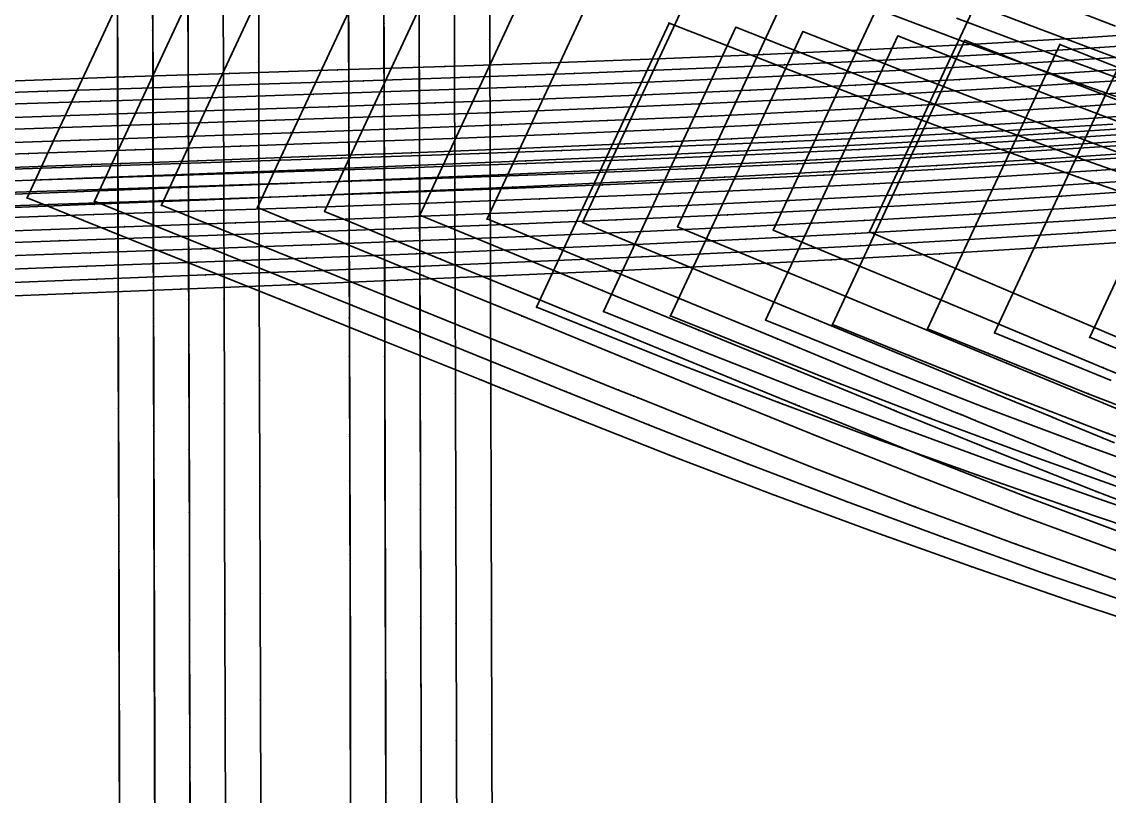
# Model space of a CAD drawing. Extents: x -2408 to 1029, y -526 to 2095.
# Drawn here: x -1418.7 to -1262.1, y 852.2 to 963.6 of the extents above; entities that cross this region are included whole.
import ezdxf

# ---------------------------------------------------------------- set-up
doc = ezdxf.new("R2010")
doc.units = 0

# ---------------------------------------------------------------- blocks, each defined once
blk = doc.blocks.new(' -30')
at = {"layer": '1'}
for points in [[(-668.314998, 1012.789888), (-682.332241, 1018.726726), (-696.206515, 1024.618779), (-709.062424, 1030.09346), (-705.398722, 1037.958529), (-699.037878, 1051.61368), (-692.560558, 1065.518865), (-686.094458, 1079.399986), (-679.579468, 1093.386078), (-667.869601, 1088.545558)], [(-983.259655, 504.088096), (-968.179128, 504.789655), (-952.689583, 505.491886), (-937.607433, 506.156086), (-922.111616, 506.815861), (-907.027667, 507.438159), (-891.957635, 508.04729), (-876.872936, 508.652548), (-861.83698, 509.261239), (-846.753174, 509.887156), (-831.752201, 510.534152), (-816.670932, 511.218628), (-801.184994, 511.966991), (-786.108457, 512.749706), (-770.65652, 513.617506), (-755.587754, 514.53757), (-740.004881, 515.575884)], [(-1200.206436, -150.139732), (-1200.249056, -135.00358), (-1200.292103, -119.713989), (-1200.335607, -104.263353), (-1200.378671, -88.973753), (-1200.421733, -73.688779), (-1200.464816, -58.399189), (-1200.507891, -43.109598), (-1200.550587, -27.947019), (-1200.593626, -12.65743), (-1200.627747, -0.536523), (-1194.125614, -0.08589), (-1179.060685, 0.957149), (-1163.826206, 2.009464), (-1148.500584, 3.061878), (-1133.339954, 4.092611), (-1118.012687, 5.120913), (-1102.898968, 6.119132), (-1087.569803, 7.117462), (-1072.409484, 8.093664)]]:
    blk.add_lwpolyline(points, dxfattribs=at)
at = {"layer": '14'}
for points in [[(-990.320556, 491.039364), (-975.156659, 491.753562), (-959.803647, 492.458703), (-944.31523, 493.150552), (-928.745346, 493.824862), (-910.67444, 494.579226), (-895.073839, 495.211724), (-879.472994, 495.837705), (-863.872377, 496.46764), (-848.27231, 497.112008), (-832.673265, 497.781282), (-817.075603, 498.485938), (-801.47968, 499.236455), (-785.885971, 500.043304), (-770.294797, 500.916965), (-754.70663, 501.86791), (-739.121791, 502.906618)], [(-1166.914701, -156.388963), (-1166.960843, -140.006391), (-1167.007532, -123.429358), (-1167.053947, -106.949569), (-1167.099267, -90.858665), (-1167.14267, -75.448343), (-1167.196139, -56.464081), (-1167.242793, -39.89965), (-1167.288559, -23.650313), (-1167.324295, -10.962315), (-1153.986417, -10.037066), (-1138.871819, -9.006644), (-1123.58041, -7.978768), (-1107.341803, -6.901625), (-1091.012845, -5.832704), (-1075.270321, -4.815399)]]:
    blk.add_lwpolyline(points, dxfattribs=at)
at = {"layer": '2'}
blk.add_point((-709.062424, 1030.09346), dxfattribs=at)
at = {"layer": '3'}
for p in [(-699.037878, 1051.61368), (-705.398722, 1037.958529), (-696.206515, 1024.618779), (-682.332241, 1018.726726), (-770.65652, 513.617506), (-755.587754, 514.53757), (-801.184994, 511.966991), (-786.108457, 512.749706), (-831.752201, 510.534152), (-816.670932, 511.218628), (-861.83698, 509.261239), (-846.753174, 509.887156), (-891.957635, 508.04729), (-876.872936, 508.652548), (-754.70663, 501.86791), (-785.885971, 500.043304), (-770.294797, 500.916965), (-817.075603, 498.485938), (-801.47968, 499.236455), (-863.872377, 496.46764), (-848.27231, 497.112008), (-832.673265, 497.781282), (-895.073839, 495.211724), (-879.472994, 495.837705), (-1167.242793, -39.89965), (-1200.507891, -43.109598), (-1167.196139, -56.464081), (-1200.464816, -58.399189), (-1200.421733, -73.688779), (-1167.14267, -75.448343), (-1200.378671, -88.973753), (-1167.099267, -90.858665), (-1200.335607, -104.263353), (-1167.053947, -106.949569), (-1200.292103, -119.713989), (-1167.007532, -123.429358), (-1200.249056, -135.00358), (-1166.960843, -140.006391)]:
    blk.add_point(p, dxfattribs=at)
blk = doc.blocks.new(' -31')
at = {"layer": '1'}
for points in [[(-661.462179, 1004.089911), (-675.439672, 1009.920464), (-689.56731, 1015.812902), (-703.667413, 1021.693208), (-717.425938, 1027.43046), (-722.946625, 1029.732361), (-719.306886, 1037.546035), (-712.961379, 1051.168307), (-706.522574, 1064.990808), (-700.030644, 1078.927343), (-693.455353, 1093.042831), (-684.443539, 1089.388082), (-670.463003, 1083.716957)], [(-986.658666, 506.04357), (-971.552761, 506.735084), (-956.213389, 507.417536), (-941.164755, 508.066462), (-925.823502, 508.705413), (-910.779474, 509.309431), (-895.436682, 509.909814), (-880.364314, 510.494297), (-865.021492, 511.094201), (-849.986515, 511.696983), (-834.64533, 512.337634), (-819.64924, 512.998925), (-804.311699, 513.721507), (-788.860254, 514.507407), (-773.529113, 515.355389), (-758.116349, 516.287186), (-742.795393, 517.30299)], [(-1205.281057, -152.404973), (-1205.323792, -136.988222), (-1205.365471, -121.953939), (-1205.407149, -106.919646), (-1205.449467, -91.652171), (-1205.491133, -76.617876), (-1205.532971, -61.521669), (-1205.574646, -46.487374), (-1205.61699, -31.217352), (-1205.658681, -16.183059), (-1205.700259, -1.180461), (-1205.707245, 1.341067), (-1193.448295, 2.198644), (-1178.379577, 3.254273), (-1162.983043, 4.333166), (-1147.523186, 5.405012), (-1132.490009, 6.425056), (-1117.027298, 7.455169), (-1101.711371, 8.462965), (-1086.246993, 9.467606), (-1071.153229, 10.433939)]]:
    blk.add_lwpolyline(points, dxfattribs=at)
at = {"layer": '14'}
for points in [[(-985.575845, 493.380141), (-970.203448, 494.083042), (-954.668895, 494.772973), (-939.025821, 495.445599), (-923.327902, 496.096582), (-908.17815, 496.702202), (-892.469664, 497.315404), (-876.761037, 497.92473), (-861.052752, 498.541434), (-845.345297, 499.176768), (-829.639194, 499.841984), (-813.934855, 500.548338), (-798.232802, 501.307082), (-782.533523, 502.129468), (-766.837501, 503.02675), (-751.145262, 504.010178), (-735.457216, 505.09101)], [(-1171.994657, -156.831797), (-1172.040799, -140.184737), (-1172.087488, -123.340077), (-1172.133903, -106.594213), (-1172.179223, -90.243531), (-1172.222626, -74.58442), (-1172.263291, -59.913282), (-1172.311831, -42.400832), (-1172.352095, -27.874221), (-1172.392714, -13.219534), (-1172.404251, -9.057315), (-1160.274824, -8.206082), (-1145.634229, -7.198198), (-1130.655726, -6.183426), (-1114.655925, -5.115705), (-1098.504616, -4.053958), (-1082.890155, -3.042497), (-1066.209824, -1.97821)]]:
    blk.add_lwpolyline(points, dxfattribs=at)
at = {"layer": '2'}
blk.add_point((-722.946625, 1029.732361), dxfattribs=at)
at = {"layer": '3'}
for p in [(-712.961379, 1051.168307), (-719.306886, 1037.546035), (-717.425938, 1027.43046), (-703.667413, 1021.693208), (-689.56731, 1015.812902), (-675.439672, 1009.920464), (-773.529113, 515.355389), (-758.116349, 516.287186), (-804.311699, 513.721507), (-788.860254, 514.507407), (-834.64533, 512.337634), (-819.64924, 512.998925), (-880.364314, 510.494297), (-865.021492, 511.094201), (-849.986515, 511.696983), (-895.436682, 509.909814), (-766.837501, 503.02675), (-751.145262, 504.010178), (-798.232802, 501.307082), (-782.533523, 502.129468), (-829.639194, 499.841984), (-813.934855, 500.548338), (-876.761037, 497.92473), (-861.052752, 498.541434), (-845.345297, 499.176768), (-892.469664, 497.315404), (-1172.311831, -42.400832), (-1205.574646, -46.487374), (-1172.263291, -59.913282), (-1205.532971, -61.521669), (-1172.222626, -74.58442), (-1205.491133, -76.617876), (-1172.179223, -90.243531), (-1205.449467, -91.652171), (-1205.407149, -106.919646), (-1172.133903, -106.594213), (-1205.365471, -121.953939), (-1172.087488, -123.340077), (-1205.323792, -136.988222), (-1172.040799, -140.184737)]:
    blk.add_point(p, dxfattribs=at)
blk = doc.blocks.new(' -32')
at = {"layer": '1'}
for points in [[(-669.090958, 1001.550827), (-675.427455, 1004.179622), (-689.401819, 1009.976072), (-703.48105, 1015.811328), (-717.472777, 1021.606264), (-731.302416, 1027.330239), (-736.734848, 1029.577408), (-733.031314, 1037.527944), (-726.691241, 1051.138485), (-720.302525, 1064.853476), (-713.789918, 1078.834411), (-707.184448, 1093.014679), (-701.121771, 1090.552873), (-687.265026, 1084.930202), (-673.055463, 1079.170648)], [(-984.135746, 508.270447), (-968.865657, 508.949983), (-953.594925, 509.607993), (-938.322926, 510.243036), (-923.1187, 510.850663), (-907.844861, 511.438175), (-892.552142, 512.013187), (-877.277669, 512.585146), (-862.024551, 513.164813), (-846.751166, 513.764664), (-831.53952, 514.392253), (-816.269083, 515.063461), (-801.001022, 515.786796), (-785.834479, 516.567909), (-770.573491, 517.427842), (-755.449849, 518.364112), (-740.200043, 519.403976)], [(-1210.360055, -153.153848), (-1210.402522, -137.589816), (-1210.444728, -122.123822), (-1210.486932, -106.657838), (-1210.528462, -91.436508), (-1210.570655, -75.970504), (-1210.612486, -60.636584), (-1210.654677, -45.1706), (-1210.696988, -29.660098), (-1210.739187, -14.194114), (-1210.780326, 0.875778), (-1210.786667, 3.198063), (-1202.287103, 3.807509), (-1187.123322, 4.891807), (-1172.039516, 5.964965), (-1156.995739, 7.022234), (-1141.560433, 8.083185), (-1126.513523, 9.094761), (-1111.396355, 10.096129), (-1096.34761, 11.079842), (-1080.866221, 12.075616), (-1065.815472, 13.027221)]]:
    blk.add_lwpolyline(points, dxfattribs=at)
at = {"layer": '14'}
for points in [[(-988.386214, 495.364467), (-972.90666, 496.059794), (-957.264855, 496.740298), (-941.514519, 497.401533), (-925.709144, 498.039063), (-910.545085, 498.626378), (-894.728855, 499.222836), (-878.91242, 499.814759), (-863.096353, 500.414203), (-847.281183, 501.033226), (-831.467557, 501.683881), (-815.656007, 502.378226), (-799.847102, 503.128318), (-784.041373, 503.946213), (-768.239466, 504.843965), (-752.441914, 505.833632), (-736.649247, 506.927273)], [(-1177.07469, -157.274654), (-1177.120831, -140.363089), (-1177.16752, -123.250802), (-1177.213936, -106.2389), (-1177.259256, -89.62844), (-1177.302659, -73.720537), (-1177.343323, -58.816287), (-1177.391864, -41.025596), (-1177.432128, -26.268183), (-1177.472747, -11.38067), (-1177.484283, -7.152315), (-1171.534964, -6.727546), (-1156.948361, -5.70614), (-1141.999308, -4.679547), (-1126.916285, -3.661209), (-1111.495954, -2.636882), (-1096.456351, -1.653606), (-1080.280263, -0.613167), (-1065.282785, 0.335568)]]:
    blk.add_lwpolyline(points, dxfattribs=at)
at = {"layer": '2'}
blk.add_point((-736.734848, 1029.577408), dxfattribs=at)
at = {"layer": '3'}
for p in [(-726.691241, 1051.138485), (-733.031314, 1037.527944), (-731.302416, 1027.330239), (-717.472777, 1021.606264), (-703.48105, 1015.811328), (-689.401819, 1009.976072), (-675.427455, 1004.179622), (-755.449849, 518.364112), (-770.573491, 517.427842), (-801.001022, 515.786796), (-785.834479, 516.567909), (-846.751166, 513.764664), (-831.53952, 514.392253), (-816.269083, 515.063461), (-892.552142, 512.013187), (-877.277669, 512.585146), (-862.024551, 513.164813), (-752.441914, 505.833632), (-768.239466, 504.843965), (-799.847102, 503.128318), (-784.041373, 503.946213), (-847.281183, 501.033226), (-831.467557, 501.683881), (-815.656007, 502.378226), (-878.91242, 499.814759), (-863.096353, 500.414203), (-894.728855, 499.222836), (-1177.391864, -41.025596), (-1210.654677, -45.1706), (-1177.343323, -58.816287), (-1210.612486, -60.636584), (-1177.302659, -73.720537), (-1210.570655, -75.970504), (-1177.259256, -89.62844), (-1210.528462, -91.436508), (-1177.213936, -106.2389), (-1210.486932, -106.657838), (-1210.444728, -122.123822), (-1177.16752, -123.250802), (-1210.402522, -137.589816), (-1177.120831, -140.363089)]:
    blk.add_point(p, dxfattribs=at)
blk = doc.blocks.new(' -33')
at = {"layer": '1'}
for points in [[(-673.873731, 997.871882), (-682.281036, 1001.3311), (-682.806625, 1001.551514), (-688.225036, 1003.783401), (-702.54612, 1009.702672), (-716.502524, 1015.48381), (-730.499472, 1021.292551), (-744.362144, 1027.055798), (-750.445557, 1029.588776), (-746.741071, 1037.541389), (-740.393803, 1051.167375), (-734.053446, 1064.778514), (-727.55174, 1078.736062), (-720.952377, 1092.90329), (-714.37088, 1090.245653), (-700.44928, 1084.627373), (-686.520609, 1079.009714), (-672.478486, 1073.343472)], [(-986.83478, 510.254729), (-971.498689, 510.924751), (-956.48809, 511.558167), (-941.15004, 512.181049), (-925.67475, 512.782963), (-910.334706, 513.354747), (-894.898587, 513.915408), (-879.557871, 514.469708), (-863.688546, 515.052308), (-848.824508, 515.617616), (-833.486072, 516.232231), (-818.138934, 516.89045), (-802.804766, 517.602938), (-787.504957, 518.380042), (-772.178103, 519.236488), (-756.925237, 520.177889), (-741.610167, 521.224263)], [(-1215.434881, -155.466683), (-1215.476409, -140.004553), (-1215.516961, -124.902318), (-1215.558648, -109.378675), (-1215.599216, -94.276419), (-1215.639794, -79.174183), (-1215.681345, -63.71205), (-1215.721925, -48.609813), (-1215.762402, -33.541107), (-1215.802962, -18.438851), (-1215.844353, -3.030289), (-1215.866241, 5.11574), (-1205.537325, 5.851105), (-1190.44015, 6.924984), (-1175.367144, 7.995606), (-1160.186074, 9.066725), (-1145.116056, 10.111526), (-1129.932057, 11.140324), (-1114.849326, 12.142255), (-1099.662844, 13.133752), (-1084.175492, 14.127343), (-1068.986788, 15.084432)]]:
    blk.add_lwpolyline(points, dxfattribs=at)
at = {"layer": '14'}
for points in [[(-660.505987, 1006.127055), (-674.718011, 1011.948869), (-677.439651, 1013.072128), (-677.440033, 1013.072281), (-677.443466, 1013.064804), (-671.828808, 1025.118075)], [(-991.198071, 497.347313), (-975.611087, 498.035312), (-959.861696, 498.706712), (-944.003629, 499.356965), (-926.913155, 500.026567), (-910.989376, 500.62208), (-895.064728, 501.201132), (-879.139923, 501.776541), (-863.215558, 502.361125), (-847.292345, 502.967702), (-831.370996, 503.609087), (-815.452108, 504.2981), (-799.536393, 505.047557), (-783.624525, 505.870276), (-767.717215, 506.779072), (-751.815062, 507.786767), (-735.918776, 508.906176)], [(-1182.139605, -163.344691), (-1182.185381, -146.304561), (-1182.231979, -128.958626), (-1182.278577, -111.612691), (-1182.324354, -94.572561), (-1182.368487, -78.144041), (-1182.410156, -62.632936), (-1182.460461, -43.907103), (-1182.502976, -28.080743), (-1182.542201, -13.479504), (-1182.564316, -5.247315), (-1174.929201, -4.697053), (-1160.223213, -3.660386), (-1144.75197, -2.592847), (-1129.258515, -1.544077), (-1113.4879, -0.495977), (-1098.151935, 0.50504), (-1081.693632, 1.559574), (-1066.460696, 2.517314)]]:
    blk.add_lwpolyline(points, dxfattribs=at)
at = {"layer": '2'}
for p in [(-750.445557, 1029.588776), (-677.443466, 1013.064804)]:
    blk.add_point(p, dxfattribs=at)
at = {"layer": '3'}
for p in [(-740.393803, 1051.167375), (-746.741071, 1037.541389), (-744.362144, 1027.055798), (-730.499472, 1021.292551), (-716.502524, 1015.48381), (-677.440033, 1013.072281), (-677.439651, 1013.072128), (-674.718011, 1011.948869), (-702.54612, 1009.702672), (-688.225036, 1003.783401), (-682.806625, 1001.551514), (-682.281036, 1001.3311), (-756.925237, 520.177889), (-787.504957, 518.380042), (-772.178103, 519.236488), (-818.138934, 516.89045), (-802.804766, 517.602938), (-848.824508, 515.617616), (-833.486072, 516.232231), (-894.898587, 513.915408), (-879.557871, 514.469708), (-863.688546, 515.052308), (-751.815062, 507.786767), (-783.624525, 505.870276), (-767.717215, 506.779072), (-815.452108, 504.2981), (-799.536393, 505.047557), (-847.292345, 502.967702), (-831.370996, 503.609087), (-895.064728, 501.201132), (-879.139923, 501.776541), (-863.215558, 502.361125), (-1182.460461, -43.907103), (-1215.721925, -48.609813), (-1215.681345, -63.71205), (-1182.410156, -62.632936), (-1182.368487, -78.144041), (-1215.639794, -79.174183), (-1215.599216, -94.276419), (-1182.324354, -94.572561), (-1215.558648, -109.378675), (-1182.278577, -111.612691), (-1215.516961, -124.902318), (-1182.231979, -128.958626), (-1215.476409, -140.004553), (-1182.185381, -146.304561)]:
    blk.add_point(p, dxfattribs=at)
at = {"layer": '4'}
for p in [(-677.440033, 1013.072281), (-677.439651, 1013.072128), (-682.806625, 1001.551514), (-682.281036, 1001.3311)]:
    blk.add_point(p, dxfattribs=at)
blk = doc.blocks.new(' -34')
at = {"layer": '1'}
for points in [[(-665.113804, 988.889181), (-679.549962, 994.62091), (-693.934179, 1000.484594), (-695.977249, 1001.323013), (-696.523972, 1001.548691), (-708.082124, 1006.297628), (-722.42343, 1012.204415), (-736.525376, 1018.024239), (-750.311137, 1023.723572), (-764.211731, 1029.481049), (-760.648042, 1037.131367), (-754.324817, 1050.70573), (-747.815744, 1064.679098), (-741.300131, 1078.66651), (-734.679871, 1092.878571), (-733.457999, 1092.38339), (-719.701142, 1086.817664), (-705.796879, 1081.20471), (-691.669015, 1075.513912), (-677.364565, 1069.766371), (-666.730804, 1065.507126)], [(-995.683943, 511.970121), (-980.566407, 512.627608), (-965.215882, 513.271594), (-950.096284, 513.881158), (-934.975648, 514.464395), (-919.969694, 515.01613), (-904.847304, 515.551791), (-889.426656, 516.088687), (-874.304032, 516.617669), (-858.928688, 517.169872), (-843.807493, 517.738742), (-828.480727, 518.353322), (-813.363008, 519.008648), (-798.086688, 519.732265), (-782.975286, 520.520557), (-767.749252, 521.39969), (-752.648256, 522.367472), (-737.469475, 523.44814)], [(-1220.513163, -156.506643), (-1220.553238, -141.361317), (-1220.593739, -126.054878), (-1220.633985, -110.844911), (-1220.674486, -95.538453), (-1220.714982, -80.232014), (-1220.755045, -65.086689), (-1220.795531, -49.780232), (-1220.836098, -34.443505), (-1220.876595, -19.137068), (-1220.917111, -3.830611), (-1220.94574, 6.979801), (-1219.669566, 7.071949), (-1204.857706, 8.143494), (-1189.750347, 9.240099), (-1174.627318, 10.331431), (-1159.657932, 11.38808), (-1144.531327, 12.42884), (-1129.138885, 13.46712), (-1114.009684, 14.469446), (-1098.599747, 15.470669), (-1083.468048, 16.434266), (-1068.132441, 17.391459)]]:
    blk.add_lwpolyline(points, dxfattribs=at)
at = {"layer": '14'}
for points in [[(-674.380798, 1006.222042), (-688.357245, 1011.922673), (-691.155624, 1013.072128), (-691.156006, 1013.072281), (-691.159515, 1013.064804), (-685.544858, 1025.118075), (-678.982526, 1039.205766), (-672.102509, 1053.975449)], [(-997.902097, 499.15923), (-982.256557, 499.843514), (-966.435216, 500.510512), (-950.491596, 501.155579), (-930.471633, 501.924001), (-916.404954, 502.435759), (-900.37211, 503.000341), (-884.338821, 503.558087), (-868.305938, 504.122599), (-852.274195, 504.707481), (-836.244364, 505.32634), (-820.217219, 505.992778), (-804.193493, 506.720402), (-788.174036, 507.522814), (-772.159582, 508.413619), (-756.150905, 509.406422), (-740.148737, 510.51483)], [(-1187.265338, -146.571682), (-1187.311935, -128.958625), (-1187.358533, -111.345587), (-1187.40431, -94.043062), (-1187.448443, -77.361566), (-1187.490112, -61.611594), (-1187.540417, -42.597406), (-1187.582932, -26.527351), (-1187.622157, -11.701268), (-1187.644272, -3.342315), (-1184.761505, -3.130567), (-1170.050163, -2.074479), (-1154.533458, -0.988647), (-1139.768792, 0.022965), (-1124.578625, 1.043642), (-1109.698552, 2.024555), (-1093.639527, 3.062558), (-1078.709427, 4.00843), (-1063.038824, 4.981172)]]:
    blk.add_lwpolyline(points, dxfattribs=at)
at = {"layer": '2'}
for p in [(-764.211731, 1029.481049), (-691.159515, 1013.064804)]:
    blk.add_point(p, dxfattribs=at)
at = {"layer": '3'}
for p in [(-754.324817, 1050.70573), (-678.982526, 1039.205766), (-760.648042, 1037.131367), (-685.544858, 1025.118075), (-750.311137, 1023.723572), (-736.525376, 1018.024239), (-691.156006, 1013.072281), (-691.155624, 1013.072128), (-722.42343, 1012.204415), (-688.357245, 1011.922673), (-708.082124, 1006.297628), (-696.523972, 1001.548691), (-695.977249, 1001.323013), (-693.934179, 1000.484594), (-679.549962, 994.62091), (-767.749252, 521.39969), (-752.648256, 522.367472), (-782.975286, 520.520557), (-828.480727, 518.353322), (-813.363008, 519.008648), (-798.086688, 519.732265), (-858.928688, 517.169872), (-843.807493, 517.738742), (-904.847304, 515.551791), (-889.426656, 516.088687), (-874.304032, 516.617669), (-756.150905, 509.406422), (-788.174036, 507.522814), (-772.159582, 508.413619), (-820.217219, 505.992778), (-804.193493, 506.720402), (-868.305938, 504.122599), (-852.274195, 504.707481), (-836.244364, 505.32634), (-900.37211, 503.000341), (-884.338821, 503.558087), (-1187.540417, -42.597406), (-1220.795531, -49.780232), (-1187.490112, -61.611594), (-1220.755045, -65.086689), (-1187.448443, -77.361566), (-1220.714982, -80.232014), (-1187.40431, -94.043062), (-1220.674486, -95.538453), (-1220.633985, -110.844911), (-1187.358533, -111.345587), (-1220.593739, -126.054878), (-1187.311935, -128.958625), (-1220.553238, -141.361317)]:
    blk.add_point(p, dxfattribs=at)
at = {"layer": '4'}
for p in [(-691.156006, 1013.072281), (-691.155624, 1013.072128), (-696.523972, 1001.548691), (-695.977249, 1001.323013)]:
    blk.add_point(p, dxfattribs=at)
blk = doc.blocks.new(' -35')
at = {"layer": '1'}
for points in [[(-666.263816, 984.163044), (-680.707805, 989.680632), (-695.103331, 995.395223), (-709.428529, 1001.214715), (-709.673004, 1001.314545), (-710.240784, 1001.54686), (-723.529996, 1006.981665), (-737.834248, 1012.851331), (-751.717857, 1018.56868), (-765.729484, 1024.354546), (-777.958221, 1029.415512), (-774.363027, 1037.133492), (-768.03641, 1050.715187), (-761.591048, 1064.551818), (-755.074431, 1078.541377), (-748.444443, 1092.774277), (-736.682227, 1088.040117), (-722.616104, 1082.388149), (-708.438389, 1076.700939), (-694.300718, 1071.04039), (-680.447311, 1065.505981), (-680.315526, 1065.453364), (-666.027462, 1059.779977)], [(-992.820145, 513.915385), (-977.453959, 514.590592), (-962.418328, 515.226969), (-947.101668, 515.848926), (-932.063875, 516.43203), (-916.699984, 516.998682), (-901.660338, 517.532334), (-886.339838, 518.067081), (-871.300024, 518.595463), (-856.027448, 519.147777), (-840.989233, 519.719206), (-825.768242, 520.337784), (-810.733724, 521.000639), (-795.566458, 521.733877), (-780.538711, 522.536485), (-765.424873, 523.432438), (-750.408314, 524.423039)], [(-1215.428407, -158.763424), (-1215.468589, -143.34736), (-1215.509001, -127.842156), (-1215.549406, -112.336934), (-1215.589746, -96.852693), (-1215.63014, -81.347472), (-1215.670317, -65.931418), (-1215.710733, -50.426195), (-1215.750372, -35.214684), (-1215.790765, -19.70948), (-1215.831158, -4.204256), (-1215.865173, 8.849696), (-1204.897388, 9.65674), (-1189.752275, 10.769488), (-1174.687906, 11.873828), (-1159.485286, 12.979498), (-1144.032762, 14.080734), (-1128.826537, 15.135756), (-1113.466432, 16.17709), (-1098.257195, 17.187424), (-1083.095365, 18.174498), (-1067.88342, 19.144503)]]:
    blk.add_lwpolyline(points, dxfattribs=at)
at = {"layer": '14'}
for points in [[(-667.56699, 998.217291), (-681.748244, 1003.716345), (-696.126109, 1009.501428), (-704.870987, 1013.071899), (-704.871979, 1013.072281), (-704.875488, 1013.064804), (-699.260831, 1025.118075), (-692.698499, 1039.205766), (-685.818481, 1053.975449), (-685.818481, 1053.975449), (-673.835528, 1049.204201)], [(-991.25163, 501.272774), (-975.65225, 501.956377), (-959.889795, 502.620711), (-944.017931, 503.261005), (-927.07975, 503.910177), (-911.141133, 504.489572), (-895.201398, 505.050407), (-879.261329, 505.606817), (-863.321862, 506.172931), (-847.38378, 506.762882), (-831.447983, 507.390801), (-815.515369, 508.070817), (-799.586721, 508.817065), (-783.662977, 509.643673), (-767.744919, 510.564776), (-751.833447, 511.594504)], [(-1182.185381, -146.838784), (-1182.231979, -128.958643), (-1182.278577, -111.078482), (-1182.324354, -93.513564), (-1182.368487, -76.579073), (-1182.410156, -60.59027), (-1182.448539, -45.862357), (-1182.493184, -28.731346), (-1182.535756, -12.396173), (-1182.564316, -1.437315), (-1174.333899, -0.823869), (-1159.232682, 0.272832), (-1143.487723, 1.388222), (-1127.78171, 2.476267), (-1111.832388, 3.557686), (-1096.347867, 4.585634), (-1079.75101, 5.663628), (-1064.405281, 6.638337)]]:
    blk.add_lwpolyline(points, dxfattribs=at)
at = {"layer": '2'}
for p in [(-685.818481, 1053.975449), (-777.958221, 1029.415512), (-704.875488, 1013.064804)]:
    blk.add_point(p, dxfattribs=at)
at = {"layer": '3'}
for p in [(-685.818481, 1053.975449), (-768.03641, 1050.715187), (-692.698499, 1039.205766), (-774.363027, 1037.133492), (-765.729484, 1024.354546), (-699.260831, 1025.118075), (-751.717857, 1018.56868), (-704.871979, 1013.072281), (-704.870987, 1013.071899), (-737.834248, 1012.851331), (-696.126109, 1009.501428), (-723.529996, 1006.981665), (-681.748244, 1003.716345), (-710.240784, 1001.54686), (-709.673004, 1001.314545), (-709.428529, 1001.214715), (-695.103331, 995.395223), (-680.707805, 989.680632), (-765.424873, 523.432438), (-795.566458, 521.733877), (-780.538711, 522.536485), (-825.768242, 520.337784), (-810.733724, 521.000639), (-871.300024, 518.595463), (-856.027448, 519.147777), (-840.989233, 519.719206), (-901.660338, 517.532334), (-886.339838, 518.067081), (-767.744919, 510.564776), (-799.586721, 508.817065), (-783.662977, 509.643673), (-831.447983, 507.390801), (-815.515369, 508.070817), (-863.321862, 506.172931), (-847.38378, 506.762882), (-895.201398, 505.050407), (-879.261329, 505.606817), (-1215.750372, -35.214684), (-1182.448539, -45.862357), (-1215.710733, -50.426195), (-1182.410156, -60.59027), (-1215.670317, -65.931418), (-1182.368487, -76.579073), (-1215.63014, -81.347472), (-1182.324354, -93.513564), (-1215.589746, -96.852693), (-1182.278577, -111.078482), (-1215.549406, -112.336934), (-1215.509001, -127.842156), (-1182.231979, -128.958643), (-1215.468589, -143.34736)]:
    blk.add_point(p, dxfattribs=at)
at = {"layer": '4'}
for p in [(-685.818481, 1053.975449), (-704.871979, 1013.072281), (-704.870987, 1013.071899), (-710.240784, 1001.54686), (-709.673004, 1001.314545)]:
    blk.add_point(p, dxfattribs=at)
blk = doc.blocks.new(' -36')
at = {"layer": '1'}
for points in [[(-676.349423, 982.865193), (-690.433545, 988.167029), (-704.883824, 993.825173), (-718.837954, 999.459586), (-723.384781, 1001.313019), (-723.95607, 1001.548462), (-733.142492, 1005.297678), (-747.164186, 1011.035515), (-761.100629, 1016.750202), (-775.020843, 1022.468556), (-788.754488, 1028.120391), (-791.710129, 1029.338455), (-788.080243, 1037.130921), (-781.752408, 1050.715209), (-775.36084, 1064.436302)], [(-996.22906, 515.874884), (-981.103328, 516.528873), (-965.726704, 517.167631), (-950.598815, 517.768795), (-935.469816, 518.340965), (-920.108045, 518.890989), (-904.977129, 519.409745), (-889.535127, 519.928552), (-874.403924, 520.43925), (-859.012279, 520.974155), (-843.882598, 521.52789), (-828.545795, 522.130495), (-813.419835, 522.778333), (-798.140791, 523.499676), (-783.021692, 524.2926), (-767.800844, 525.183498), (-752.693251, 526.172578)], [(-1220.54077, -146.587111), (-1220.579563, -131.481677), (-1220.618357, -116.376231), (-1220.657257, -101.229339), (-1220.69605, -86.123893), (-1220.734759, -71.048297), (-1220.77354, -55.942852), (-1220.813252, -40.476919), (-1220.852047, -25.371473), (-1220.890837, -10.266046), (-1220.930172, 5.059131), (-1220.944672, 10.710456), (-1219.251535, 10.836842), (-1204.430475, 11.945399), (-1189.00801, 13.102936), (-1173.870296, 14.230877), (-1158.41399, 15.352952), (-1143.271855, 16.420164), (-1127.880667, 17.481198), (-1112.735519, 18.504248), (-1097.316399, 19.522706), (-1082.168241, 20.500342), (-1066.827537, 21.467786)]]:
    blk.add_lwpolyline(points, dxfattribs=at)
at = {"layer": '14'}
for points in [[(-664.694738, 992.121262), (-678.93506, 997.378161), (-693.501993, 1002.978901), (-707.598588, 1008.608284), (-718.588028, 1013.072281), (-718.588104, 1013.072357), (-718.591461, 1013.064804), (-712.976803, 1025.118075), (-706.414472, 1039.205766), (-699.534454, 1053.975449), (-699.534454, 1053.975449), (-697.157959, 1053.029177), (-683.234201, 1047.528873), (-668.828007, 1041.963218)], [(-997.959985, 503.086063), (-982.301969, 503.766456), (-966.467366, 504.426937), (-950.509786, 505.06263), (-930.471527, 505.814959), (-916.56327, 506.306527), (-900.514973, 506.852996), (-884.466126, 507.391562), (-868.417693, 507.937146), (-852.370641, 508.504669), (-836.325935, 509.109055), (-820.284541, 509.765225), (-804.247424, 510.4881), (-788.215549, 511.292603), (-772.189882, 512.193656), (-756.171388, 513.20618), (-740.161033, 514.345097)], [(-1187.265338, -147.105886), (-1187.311935, -128.958642), (-1187.358533, -110.811379), (-1187.40431, -92.984066), (-1187.448443, -75.796599), (-1187.490112, -59.568945), (-1187.528495, -44.621003), (-1187.57314, -27.23409), (-1187.615712, -10.654885), (-1187.644272, 0.467685), (-1184.832577, 0.681603), (-1170.198083, 1.766658), (-1154.712018, 2.882182), (-1139.961434, 3.919556), (-1124.777417, 4.963983), (-1109.897921, 5.965381), (-1093.83509, 7.022345), (-1078.898377, 7.982841), (-1063.218173, 8.967748)]]:
    blk.add_lwpolyline(points, dxfattribs=at)
at = {"layer": '2'}
for p in [(-699.534454, 1053.975449), (-791.710129, 1029.338455), (-718.591461, 1013.064804)]:
    blk.add_point(p, dxfattribs=at)
at = {"layer": '3'}
for p in [(-699.534454, 1053.975449), (-697.157959, 1053.029177), (-781.752408, 1050.715209), (-683.234201, 1047.528873), (-706.414472, 1039.205766), (-788.080243, 1037.130921), (-788.754488, 1028.120391), (-712.976803, 1025.118075), (-775.020843, 1022.468556), (-761.100629, 1016.750202), (-718.588104, 1013.072357), (-718.588028, 1013.072281), (-747.164186, 1011.035515), (-707.598588, 1008.608284), (-733.142492, 1005.297678), (-693.501993, 1002.978901), (-723.95607, 1001.548462), (-723.384781, 1001.313019), (-718.837954, 999.459586), (-678.93506, 997.378161), (-704.883824, 993.825173), (-690.433545, 988.167029), (-767.800844, 525.183498), (-798.140791, 523.499676), (-783.021692, 524.2926), (-843.882598, 521.52789), (-828.545795, 522.130495), (-813.419835, 522.778333), (-889.535127, 519.928552), (-874.403924, 520.43925), (-859.012279, 520.974155), (-904.977129, 519.409745), (-772.189882, 512.193656), (-756.171388, 513.20618), (-804.247424, 510.4881), (-788.215549, 511.292603), (-836.325935, 509.109055), (-820.284541, 509.765225), (-884.466126, 507.391562), (-868.417693, 507.937146), (-852.370641, 508.504669), (-900.514973, 506.852996), (-1220.813252, -40.476919), (-1187.528495, -44.621003), (-1220.77354, -55.942852), (-1187.490112, -59.568945), (-1220.734759, -71.048297), (-1187.448443, -75.796599), (-1220.69605, -86.123893), (-1187.40431, -92.984066), (-1220.657257, -101.229339), (-1187.358533, -110.811379), (-1220.618357, -116.376231), (-1187.311935, -128.958642), (-1220.579563, -131.481677)]:
    blk.add_point(p, dxfattribs=at)
at = {"layer": '4'}
for p in [(-699.534454, 1053.975449), (-718.588104, 1013.072357), (-718.588028, 1013.072281), (-723.95607, 1001.548462), (-723.384781, 1001.313019)]:
    blk.add_point(p, dxfattribs=at)
blk = doc.blocks.new(' -37')
at = {"layer": '1'}
for points in [[(-681.741429, 979.865051), (-695.873955, 985.069032), (-710.271104, 990.588289), (-724.184115, 996.091386), (-737.08519, 1001.295547), (-737.676468, 1001.538925), (-738.942784, 1002.050241), (-753.123329, 1007.83247), (-767.397532, 1013.662201), (-781.548446, 1019.452861), (-795.680384, 1025.253665), (-805.455933, 1029.274597), (-801.797723, 1037.127768), (-795.469422, 1050.712958), (-789.089718, 1064.408584)], [(-696.377933, 1060.979036), (-681.952298, 1055.380489)], [(-1007.421063, 517.181891), (-991.870638, 517.885272), (-976.991792, 518.533343), (-961.940697, 519.162555), (-946.781324, 519.767799), (-931.727888, 520.338632), (-916.346722, 520.889892), (-901.291345, 521.406589), (-885.957288, 521.923248), (-870.901759, 522.434341), (-855.620824, 522.970364), (-840.566943, 523.528651), (-825.3441, 524.137176), (-810.294246, 524.79554), (-795.132554, 525.529318), (-780.09012, 526.340623), (-764.989993, 527.251959), (-749.960015, 528.268938)], [(-1215.459262, -147.457187), (-1215.499531, -131.546097), (-1215.538244, -116.246978), (-1215.577228, -100.837023), (-1215.615928, -85.537904), (-1215.654729, -70.202585), (-1215.693452, -54.903467), (-1215.731699, -39.792069), (-1215.770413, -24.492951), (-1215.809128, -9.193832), (-1215.847312, 5.891087), (-1215.864258, 12.58427), (-1205.397274, 13.379208), (-1190.494607, 14.508988), (-1175.476968, 15.644563), (-1160.255966, 16.78625), (-1144.832288, 17.918134), (-1129.607138, 19.001811), (-1114.254722, 20.065955), (-1099.02598, 21.097779), (-1083.86001, 22.102147), (-1068.628156, 23.087213)]]:
    blk.add_lwpolyline(points, dxfattribs=at)
at = {"layer": '14'}
for points in [[(-671.428996, 989.667837), (-686.062971, 994.971475), (-700.629162, 1000.45663), (-714.837109, 1006.029099), (-729.274886, 1011.844156), (-732.303543, 1013.072128), (-732.304001, 1013.072281), (-732.30751, 1013.064804), (-726.692853, 1025.118075), (-720.130521, 1039.205766), (-713.250504, 1053.975449), (-713.250504, 1053.975449), (-704.694354, 1050.590994), (-689.955286, 1044.841239), (-675.135504, 1039.217935)], [(-1006.702152, 504.501526), (-991.307494, 505.197754), (-975.695216, 505.877062), (-959.919004, 506.534451), (-944.032768, 507.164911), (-927.25288, 507.793881), (-911.298799, 508.357378), (-895.343292, 508.900194), (-879.387378, 509.437773), (-863.432077, 509.98556), (-847.478524, 510.558995), (-831.527737, 511.173521), (-815.580737, 511.844583), (-799.638658, 512.587621), (-783.702481, 513.41808), (-767.773341, 514.351399), (-751.852258, 515.403024)], [(-1182.185381, -147.373008), (-1182.231979, -128.958642), (-1182.278577, -110.544275), (-1182.324354, -92.454568), (-1182.368487, -75.014124), (-1182.410156, -58.547605), (-1182.448539, -43.379665), (-1182.493184, -25.736821), (-1182.535756, -8.913597), (-1182.564316, 2.372685), (-1174.446523, 2.998163), (-1159.396418, 4.124659), (-1143.675003, 5.269034), (-1127.97972, 6.38312), (-1112.033518, 7.487893), (-1096.547086, 8.535442), (-1079.943965, 9.631021), (-1064.589513, 10.618747)]]:
    blk.add_lwpolyline(points, dxfattribs=at)
at = {"layer": '2'}
for p in [(-713.250504, 1053.975449), (-805.455933, 1029.274597), (-732.30751, 1013.064804)]:
    blk.add_point(p, dxfattribs=at)
at = {"layer": '3'}
for p in [(-713.250504, 1053.975449), (-795.469422, 1050.712958), (-704.694354, 1050.590994), (-689.955286, 1044.841239), (-720.130521, 1039.205766), (-801.797723, 1037.127768), (-795.680384, 1025.253665), (-726.692853, 1025.118075), (-781.548446, 1019.452861), (-767.397532, 1013.662201), (-732.304001, 1013.072281), (-732.303543, 1013.072128), (-729.274886, 1011.844156), (-753.123329, 1007.83247), (-714.837109, 1006.029099), (-738.942784, 1002.050241), (-737.676468, 1001.538925), (-737.08519, 1001.295547), (-700.629162, 1000.45663), (-724.184115, 996.091386), (-686.062971, 994.971475), (-710.271104, 990.588289), (-695.873955, 985.069032), (-780.09012, 526.340623), (-764.989993, 527.251959), (-810.294246, 524.79554), (-795.132554, 525.529318), (-855.620824, 522.970364), (-840.566943, 523.528651), (-825.3441, 524.137176), (-901.291345, 521.406589), (-885.957288, 521.923248), (-870.901759, 522.434341), (-767.773341, 514.351399), (-799.638658, 512.587621), (-783.702481, 513.41808), (-847.478524, 510.558995), (-831.527737, 511.173521), (-815.580737, 511.844583), (-895.343292, 508.900194), (-879.387378, 509.437773), (-863.432077, 509.98556), (-911.298799, 508.357378), (-1215.731699, -39.792069), (-1182.448539, -43.379665), (-1215.693452, -54.903467), (-1182.410156, -58.547605), (-1215.654729, -70.202585), (-1182.368487, -75.014124), (-1215.615928, -85.537904), (-1182.324354, -92.454568), (-1215.577228, -100.837023), (-1182.278577, -110.544275), (-1215.538244, -116.246978), (-1182.231979, -128.958642), (-1215.499531, -131.546097)]:
    blk.add_point(p, dxfattribs=at)
at = {"layer": '4'}
for p in [(-713.250504, 1053.975449), (-732.304001, 1013.072281), (-732.303543, 1013.072128), (-737.676468, 1001.538925), (-737.08519, 1001.295547)]:
    blk.add_point(p, dxfattribs=at)
blk = doc.blocks.new(' -38')
at = {"layer": '1'}
for points in [[(-681.801836, 975.066497), (-696.291356, 980.224635), (-710.820775, 985.582316), (-725.18559, 991.077982), (-739.227644, 996.639557), (-750.781097, 1001.297531), (-751.389313, 1001.545792), (-753.491003, 1002.393675), (-767.610999, 1008.101741), (-781.824876, 1013.84348), (-795.779607, 1019.480303), (-809.612135, 1025.068183), (-819.30687, 1028.984756), (-815.527383, 1037.098369), (-809.205548, 1050.6698), (-802.768112, 1064.489424)], [(-709.14404, 1060.616054), (-695.10222, 1055.193849), (-680.700302, 1049.789536)], [(-995.775629, 519.823236), (-980.637326, 520.472347), (-965.239343, 521.103977), (-950.098657, 521.695154), (-934.956771, 522.254539), (-919.752783, 522.782963), (-904.608864, 523.284549), (-889.149116, 523.785144), (-874.004893, 524.278163), (-858.600561, 524.796536), (-843.457957, 525.336605), (-828.114904, 525.928832), (-812.976296, 526.571506), (-797.698533, 527.292967), (-782.567416, 528.093739), (-767.356104, 528.99956), (-752.237743, 530.01405)], [(-1220.536109, -148.971229), (-1220.574312, -133.658032), (-1220.612517, -118.344855), (-1220.651062, -102.894503), (-1220.689259, -87.581308), (-1220.726965, -72.462337), (-1220.765153, -57.149142), (-1220.803645, -41.714925), (-1220.841843, -26.401728), (-1220.880053, -11.08855), (-1220.917556, 3.936561), (-1220.943756, 14.438664), (-1218.889356, 14.595998), (-1203.956414, 15.746014), (-1188.642735, 16.937492), (-1173.497947, 18.108105), (-1158.212092, 19.249603), (-1143.061437, 20.341053), (-1127.918166, 21.407411), (-1112.764263, 22.45257), (-1097.403306, 23.485684), (-1082.245818, 24.478555), (-1067.122487, 25.443929)]]:
    blk.add_lwpolyline(points, dxfattribs=at)
at = {"layer": '14'}
for points in [[(-679.30642, 987.656541), (-694.327577, 993.023309), (-708.573041, 998.299243), (-723.16608, 1003.924681), (-737.278336, 1009.546382), (-746.019135, 1013.071899), (-746.019974, 1013.072281), (-746.023483, 1013.064804), (-740.408826, 1025.118075), (-733.846494, 1039.205766), (-726.966476, 1053.975449), (-726.966476, 1053.975449), (-712.308872, 1048.217699), (-698.007677, 1042.708981), (-683.62422, 1037.330167), (-669.20928, 1032.125264)], [(-998.020129, 507.012384), (-982.34922, 507.688985), (-966.500824, 508.343063), (-950.528719, 508.969506), (-930.471454, 509.705919), (-916.727641, 510.177589), (-900.663291, 510.706152), (-884.598196, 511.22572), (-868.533563, 511.752528), (-852.4706, 512.302813), (-836.410399, 512.892813), (-820.354169, 513.538763), (-804.303079, 514.256901), (-788.258336, 515.06346), (-772.221034, 515.974682), (-756.19238, 517.006801)], [(-1187.249947, -153.81033), (-1187.296362, -135.202069), (-1187.343051, -116.484004), (-1187.389193, -97.985507), (-1187.433965, -80.035926), (-1187.476547, -62.964629), (-1187.516116, -47.100932), (-1187.56277, -28.397093), (-1187.600661, -13.206334), (-1187.636807, 1.285072), (-1187.644272, 4.277685), (-1182.95604, 4.644965), (-1168.260919, 5.763353), (-1153.527822, 6.851327), (-1138.558646, 7.92844), (-1123.190065, 9.006993), (-1108.156598, 10.036338), (-1091.949537, 11.118066), (-1076.894824, 12.096911)]]:
    blk.add_lwpolyline(points, dxfattribs=at)
at = {"layer": '2'}
for p in [(-726.966476, 1053.975449), (-819.30687, 1028.984756), (-746.023483, 1013.064804)]:
    blk.add_point(p, dxfattribs=at)
at = {"layer": '3'}
for p in [(-695.10222, 1055.193849), (-726.966476, 1053.975449), (-809.205548, 1050.6698), (-712.308872, 1048.217699), (-698.007677, 1042.708981), (-733.846494, 1039.205766), (-815.527383, 1037.098369), (-683.62422, 1037.330167), (-809.612135, 1025.068183), (-740.408826, 1025.118075), (-795.779607, 1019.480303), (-781.824876, 1013.84348), (-746.019974, 1013.072281), (-746.019135, 1013.071899), (-737.278336, 1009.546382), (-767.610999, 1008.101741), (-723.16608, 1003.924681), (-753.491003, 1002.393675), (-751.389313, 1001.545792), (-750.781097, 1001.297531), (-708.573041, 998.299243), (-739.227644, 996.639557), (-694.327577, 993.023309), (-725.18559, 991.077982), (-710.820775, 985.582316), (-696.291356, 980.224635), (-782.567416, 528.093739), (-767.356104, 528.99956), (-812.976296, 526.571506), (-797.698533, 527.292967), (-858.600561, 524.796536), (-843.457957, 525.336605), (-828.114904, 525.928832), (-904.608864, 523.284549), (-889.149116, 523.785144), (-874.004893, 524.278163), (-772.221034, 515.974682), (-820.354169, 513.538763), (-804.303079, 514.256901), (-788.258336, 515.06346), (-852.4706, 512.302813), (-836.410399, 512.892813), (-900.663291, 510.706152), (-884.598196, 511.22572), (-868.533563, 511.752528), (-1220.803645, -41.714925), (-1187.516116, -47.100932), (-1220.765153, -57.149142), (-1187.476547, -62.964629), (-1220.726965, -72.462337), (-1187.433965, -80.035926), (-1220.689259, -87.581308), (-1187.389193, -97.985507), (-1220.651062, -102.894503), (-1187.343051, -116.484004), (-1220.612517, -118.344855), (-1220.574312, -133.658032), (-1187.296362, -135.202069)]:
    blk.add_point(p, dxfattribs=at)
at = {"layer": '4'}
for p in [(-726.966476, 1053.975449), (-746.019974, 1013.072281), (-746.019135, 1013.071899), (-751.389313, 1001.545792), (-750.781097, 1001.297531)]:
    blk.add_point(p, dxfattribs=at)
blk = doc.blocks.new(' -39')
at = {"layer": '1'}
for points in [[(-681.833281, 970.406735), (-696.159356, 975.344522), (-710.611662, 980.487132), (-724.770656, 985.711709), (-739.095536, 991.198618), (-753.24907, 996.776907), (-764.484177, 1001.280136), (-765.109634, 1001.536407), (-767.485263, 1002.489666), (-781.677951, 1008.220886), (-795.904778, 1013.956777), (-809.946472, 1019.615793), (-823.823264, 1025.214607), (-833.044586, 1028.938141), (-829.243224, 1037.09872), (-822.919753, 1050.673668), (-816.521745, 1064.408638)], [(-708.925899, 1055.272839), (-694.621465, 1049.9073), (-680.25487, 1044.704049)], [(-1007.491623, 521.108175), (-991.925849, 521.809886), (-977.031719, 522.454122), (-961.965625, 523.077061), (-946.968522, 523.666651), (-931.899884, 524.226331), (-916.49974, 524.763351), (-901.429047, 525.263748), (-886.079673, 525.762612), (-871.00879, 526.256195), (-855.717723, 526.775367), (-840.648534, 527.319452), (-825.422163, 527.916512), (-810.357196, 528.568456), (-795.199686, 529.300447), (-780.142749, 530.117611), (-765.055017, 531.041074), (-750.011815, 532.080716)], [(-1215.452045, -150.924997), (-1215.49018, -135.420025), (-1215.52831, -119.915062), (-1215.56557, -104.758742), (-1215.603683, -89.253761), (-1215.641486, -73.880767), (-1215.679628, -58.375805), (-1215.716844, -43.243613), (-1215.754956, -27.738632), (-1215.792816, -12.339033), (-1215.830961, 3.165948), (-1215.863342, 16.322267), (-1214.400168, 16.436506), (-1199.634454, 17.589727), (-1184.607403, 18.763363), (-1169.554804, 19.932009), (-1154.101346, 21.113915), (-1139.045236, 22.237154), (-1123.753933, 23.340183), (-1108.692828, 24.393715), (-1093.646878, 25.421887), (-1078.582488, 26.426997), (-1063.183124, 27.426201)]]:
    blk.add_lwpolyline(points, dxfattribs=at)
at = {"layer": '14'}
for points in [[(-673.340516, 980.944525), (-688.062694, 985.976099), (-702.375743, 991.025822), (-716.992, 996.357949), (-731.243012, 1001.75886), (-745.721811, 1007.451969), (-759.735794, 1013.072205), (-759.736023, 1013.072281), (-759.739456, 1013.064804), (-754.124798, 1025.118075), (-747.562467, 1039.205766), (-740.682449, 1053.975449), (-740.682449, 1053.975449), (-734.259133, 1051.451698), (-719.616796, 1045.761335), (-704.900043, 1040.17713), (-690.153771, 1034.761476), (-675.345223, 1029.517459)], [(-1006.772647, 508.427815), (-991.365503, 509.122261), (-975.739825, 509.797379), (-959.949469, 510.447933), (-944.048289, 511.068691), (-927.432479, 511.677712), (-911.462354, 512.225537), (-895.490435, 512.750536), (-879.517989, 513.269462), (-863.546283, 513.799066), (-847.576583, 514.356098), (-831.610157, 514.957311), (-815.64827, 515.619455), (-799.692189, 516.359282), (-783.743181, 517.193543), (-767.802512, 518.138989), (-751.87145, 519.212373)], [(-1182.169991, -154.165637), (-1182.216406, -135.291318), (-1182.263095, -116.305628), (-1182.309237, -97.542643), (-1182.354009, -79.336424), (-1182.396591, -62.021029), (-1182.43616, -45.930518), (-1182.471896, -31.398949), (-1182.51216, -15.025936), (-1182.547886, -0.49849), (-1182.564316, 6.182685), (-1172.301562, 6.996119), (-1157.198937, 8.154164), (-1142.400325, 9.256248), (-1126.493208, 10.40933), (-1110.368799, 11.546817), (-1094.734118, 12.620476), (-1077.992616, 13.738429)]]:
    blk.add_lwpolyline(points, dxfattribs=at)
at = {"layer": '2'}
for p in [(-740.682449, 1053.975449), (-833.044586, 1028.938141), (-759.739456, 1013.064804)]:
    blk.add_point(p, dxfattribs=at)
at = {"layer": '3'}
for p in [(-740.682449, 1053.975449), (-822.919753, 1050.673668), (-734.259133, 1051.451698), (-694.621465, 1049.9073), (-719.616796, 1045.761335), (-704.900043, 1040.17713), (-747.562467, 1039.205766), (-829.243224, 1037.09872), (-690.153771, 1034.761476), (-823.823264, 1025.214607), (-754.124798, 1025.118075), (-809.946472, 1019.615793), (-795.904778, 1013.956777), (-759.736023, 1013.072281), (-759.735794, 1013.072205), (-781.677951, 1008.220886), (-745.721811, 1007.451969), (-767.485263, 1002.489666), (-765.109634, 1001.536407), (-764.484177, 1001.280136), (-731.243012, 1001.75886), (-753.24907, 996.776907), (-716.992, 996.357949), (-739.095536, 991.198618), (-702.375743, 991.025822), (-724.770656, 985.711709), (-688.062694, 985.976099), (-710.611662, 980.487132), (-696.159356, 975.344522), (-765.055017, 531.041074), (-795.199686, 529.300447), (-780.142749, 530.117611), (-825.422163, 527.916512), (-810.357196, 528.568456), (-871.00879, 526.256195), (-855.717723, 526.775367), (-840.648534, 527.319452), (-916.49974, 524.763351), (-901.429047, 525.263748), (-886.079673, 525.762612), (-783.743181, 517.193543), (-767.802512, 518.138989), (-815.64827, 515.619455), (-799.692189, 516.359282), (-863.546283, 513.799066), (-847.576583, 514.356098), (-831.610157, 514.957311), (-911.462354, 512.225537), (-895.490435, 512.750536), (-879.517989, 513.269462), (-1182.471896, -31.398949), (-1215.716844, -43.243613), (-1182.43616, -45.930518), (-1215.679628, -58.375805), (-1182.396591, -62.021029), (-1215.641486, -73.880767), (-1182.354009, -79.336424), (-1215.603683, -89.253761), (-1182.309237, -97.542643), (-1215.56557, -104.758742), (-1182.263095, -116.305628), (-1215.52831, -119.915062), (-1215.49018, -135.420025), (-1182.216406, -135.291318)]:
    blk.add_point(p, dxfattribs=at)
at = {"layer": '4'}
for p in [(-740.682449, 1053.975449), (-759.736023, 1013.072281), (-759.735794, 1013.072205), (-765.109634, 1001.536407), (-764.484177, 1001.280136)]:
    blk.add_point(p, dxfattribs=at)
blk = doc.blocks.new(' -40')
at = {"layer": '1'}
for points in [[(-681.770925, 965.858444), (-695.972976, 970.603217), (-710.883067, 975.745707), (-724.793774, 980.704495), (-739.589348, 986.168049), (-753.704715, 991.568032), (-767.902788, 997.169207), (-778.183975, 1001.285782), (-778.821945, 1001.544342), (-781.708583, 1002.700954), (-796.345923, 1008.574664), (-810.350326, 1014.190894), (-824.614251, 1019.911132), (-838.705033, 1025.562346), (-846.817474, 1028.816071), (-843.13593, 1036.7194), (-836.820902, 1050.276171), (-830.237726, 1064.408626)], [(-725.40189, 1056.357127), (-711.031624, 1050.950234), (-696.748703, 1045.74392), (-682.263601, 1040.652458)], [(-1017.643131, 522.425601), (-1002.161854, 523.156336), (-986.867505, 523.850157), (-971.383609, 524.522598), (-956.137615, 525.15341), (-940.651025, 525.760288), (-925.22996, 526.328055), (-909.740718, 526.862613), (-894.487014, 527.367054), (-878.996801, 527.872772), (-863.506901, 528.387881), (-848.313981, 528.9178), (-832.826406, 529.49908), (-817.70172, 530.122209), (-802.219513, 530.832858), (-787.168212, 531.609789), (-771.695968, 532.513014), (-756.720064, 533.503733)], [(-1210.36792, -152.920132), (-1210.404626, -137.786223), (-1210.441334, -122.652295), (-1210.478716, -107.239723), (-1210.515419, -92.105795), (-1210.551962, -77.036087), (-1210.588659, -61.90216), (-1210.625356, -46.768252), (-1210.662654, -31.38845), (-1210.699351, -16.254542), (-1210.735922, -1.169271), (-1210.772329, 13.836454), (-1210.782852, 18.169942), (-1200.051364, 19.027275), (-1184.790076, 20.246775), (-1169.772207, 21.442232), (-1154.632516, 22.631329), (-1139.611318, 23.784631), (-1124.56748, 24.904389), (-1109.540945, 25.985681), (-1094.177839, 27.061243), (-1079.147604, 28.088644), (-1063.914468, 29.101843)]]:
    blk.add_lwpolyline(points, dxfattribs=at)
at = {"layer": '14'}
for points in [[(-681.198367, 979.039045), (-695.534872, 983.871909), (-710.207219, 988.979317), (-724.446147, 994.094091), (-738.625564, 999.369941), (-753.17555, 1004.995766), (-767.23578, 1010.581536), (-773.451843, 1013.072205), (-773.451996, 1013.072281), (-773.455505, 1013.064804), (-767.840848, 1025.118075), (-761.278516, 1039.205766), (-754.398499, 1053.975449), (-754.398499, 1053.975449), (-751.765927, 1052.943479), (-738.108749, 1047.627238), (-723.959981, 1042.222143), (-709.731367, 1036.937069), (-695.47746, 1031.814563), (-681.166465, 1026.852444)], [(-1018.959187, 509.647397), (-1003.920956, 510.360938), (-988.609299, 511.059912), (-973.07823, 511.738958), (-957.381842, 512.39271), (-941.573999, 513.015813), (-925.708828, 513.6029), (-910.21461, 514.139478), (-894.335363, 514.665222), (-878.455426, 515.183693), (-862.576242, 515.71215), (-846.699099, 516.267855), (-830.825442, 516.868064), (-814.956558, 517.530041), (-799.093889, 518.271042), (-783.238726, 519.10833), (-767.39251, 520.059161)], [(-1177.089959, -154.520967), (-1177.136374, -135.380573), (-1177.183063, -116.127256), (-1177.229205, -97.099785), (-1177.273977, -78.636927), (-1177.316558, -61.077451), (-1177.356128, -44.760124), (-1177.391864, -30.023715), (-1177.432128, -13.419889), (-1177.467853, 1.312332), (-1177.484283, 8.087685), (-1169.301249, 8.752406), (-1154.209138, 9.93857), (-1138.462462, 11.137364), (-1122.7519, 12.299374), (-1106.797694, 13.446884), (-1091.309266, 14.53047), (-1074.709878, 15.658796)]]:
    blk.add_lwpolyline(points, dxfattribs=at)
at = {"layer": '2'}
for p in [(-754.398499, 1053.975449), (-846.817474, 1028.816071), (-773.455505, 1013.064804)]:
    blk.add_point(p, dxfattribs=at)
at = {"layer": '3'}
for p in [(-754.398499, 1053.975449), (-751.765927, 1052.943479), (-711.031624, 1050.950234), (-836.820902, 1050.276171), (-738.108749, 1047.627238), (-696.748703, 1045.74392), (-723.959981, 1042.222143), (-761.278516, 1039.205766), (-843.13593, 1036.7194), (-709.731367, 1036.937069), (-695.47746, 1031.814563), (-838.705033, 1025.562346), (-767.840848, 1025.118075), (-824.614251, 1019.911132), (-810.350326, 1014.190894), (-773.451996, 1013.072281), (-773.451843, 1013.072205), (-767.23578, 1010.581536), (-796.345923, 1008.574664), (-753.17555, 1004.995766), (-781.708583, 1002.700954), (-778.821945, 1001.544342), (-778.183975, 1001.285782), (-738.625564, 999.369941), (-767.902788, 997.169207), (-724.446147, 994.094091), (-753.704715, 991.568032), (-710.207219, 988.979317), (-739.589348, 986.168049), (-695.534872, 983.871909), (-724.793774, 980.704495), (-710.883067, 975.745707), (-695.972976, 970.603217), (-771.695968, 532.513014), (-802.219513, 530.832858), (-787.168212, 531.609789), (-832.826406, 529.49908), (-817.70172, 530.122209), (-878.996801, 527.872772), (-863.506901, 528.387881), (-848.313981, 528.9178), (-909.740718, 526.862613), (-894.487014, 527.367054), (-799.093889, 518.271042), (-783.238726, 519.10833), (-830.825442, 516.868064), (-814.956558, 517.530041), (-878.455426, 515.183693), (-862.576242, 515.71215), (-846.699099, 516.267855), (-910.21461, 514.139478), (-894.335363, 514.665222), (-1210.662654, -31.38845), (-1177.356128, -44.760124), (-1210.625356, -46.768252), (-1210.588659, -61.90216), (-1177.316558, -61.077451), (-1210.551962, -77.036087), (-1177.273977, -78.636927), (-1210.515419, -92.105795), (-1177.229205, -97.099785), (-1210.478716, -107.239723), (-1177.183063, -116.127256), (-1210.441334, -122.652295), (-1177.136374, -135.380573), (-1210.404626, -137.786223)]:
    blk.add_point(p, dxfattribs=at)
at = {"layer": '4'}
for p in [(-754.398499, 1053.975449), (-773.451996, 1013.072281), (-773.451843, 1013.072205), (-778.821945, 1001.544342), (-778.183975, 1001.285782)]:
    blk.add_point(p, dxfattribs=at)

msp = doc.modelspace()

# ---------------------------------------------------------------- block references
at = {"layer": '1'}
for name, p in [(' -32', (-184.050523, 999.622732)), (' -31', (-184.050388, 1000.311413)), (' -30', (-184.050297, 1001.000083)), (' -33', (-184.050694, 998.934067)), (' -34', (-184.050758, 998.245407)), (' -35', (-184.051047, 997.556724)), (' -36', (-184.051123, 996.868036)), (' -37', (-184.051318, 996.179365)), (' -38', (-184.051331, 995.490688)), (' -39', (-184.051506, 994.802025)), (' -40', (-184.051738, 994.113352)), (' -32', (-514.58038, 429.196867)), (' -34', (-512.877729, 429.098086)), (' -33', (-513.729155, 429.147803)), (' -35', (-508.640982, 429.051384)), (' -31', (-515.430888, 429.247568)), (' -30', (-516.281493, 429.297884)), (' -36', (-507.788996, 429.001375)), (' -38', (-502.699294, 428.903101)), (' -37', (-503.551747, 428.953571)), (' -39', (-498.461818, 428.854057)), (' -40', (-494.224148, 428.804325)), (' -38', (-579.253783, -91.775472)), (' -39', (-575.170005, -91.15992)), (' -40', (-571.08619, -90.544825)), (' -36', (-583.359915, -93.009197)), (' -35', (-583.382004, -93.626476)), (' -32', (-587.506908, -95.474868)), (' -37', (-579.276546, -92.393365)), (' -34', (-587.46481, -94.242756)), (' -33', (-587.486083, -94.859148)), (' -31', (-587.527219, -96.089244)), (' -30', (-587.547006, -96.703028))]:
    msp.add_blockref(name, p, dxfattribs=at)

doc.saveas('drawing.dxf')
